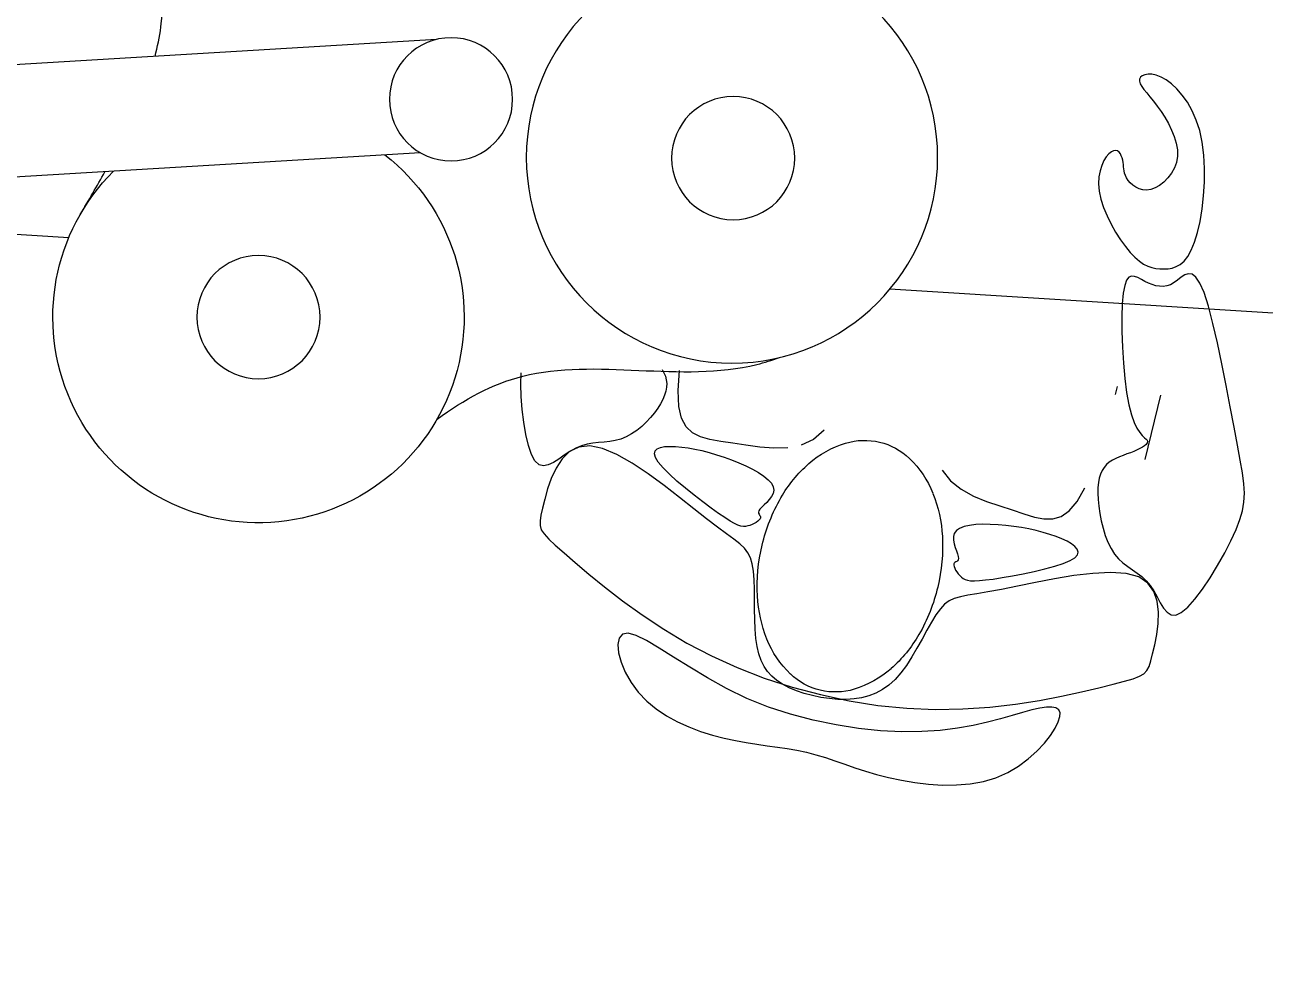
# Model space of a CAD drawing. Header units: metres. Extents: x -39 to 21688, y -24 to 9022.
# Drawn here: x 176.051 to 177.085, y 6.92 to 7.716 of the extents above; entities that cross this region are included whole.
import ezdxf

# ---------------------------------------------------------------- set-up
doc = ezdxf.new("R2010")
doc.units = ezdxf.units.M
doc.header["$MEASUREMENT"] = 0
for name, color, linetype in [('AR-MOBILIRIO', 1, 'Continuous'), ('AR-PUERTAS', 2, 'Continuous'), ('MOBILIARIO', 42, 'Continuous')]:
    doc.layers.add(name, color=color, linetype=linetype)

# ---------------------------------------------------------------- blocks, each defined once
blk = doc.blocks.new('A$C23125473')
at = {"layer": 'AR-MOBILIRIO'}
for p, q in [((2.2828, 3.201), (2.2928, 3.2036)), ((2.2928, 3.2036), (2.3034, 3.2059)), ((2.3034, 3.2059), (2.3145, 3.2078)), ((2.3145, 3.2078), (2.326, 3.2092)), ((2.326, 3.2092), (2.3376, 3.2099)), ((2.3376, 3.2099), (2.3492, 3.2098)), ((2.3492, 3.2098), (2.3607, 3.2089)), ((2.3607, 3.2089), (2.3717, 3.2069)), ((2.3717, 3.2069), (2.3822, 3.2038)), ((2.3822, 3.2038), (2.392, 3.1994)), ((2.2562, 3.1925), (2.2646, 3.1954)), ((2.2646, 3.1954), (2.2735, 3.1982)), ((2.2735, 3.1982), (2.2828, 3.201)), ((2.392, 3.1994), (2.401, 3.1941)), ((2.401, 3.1941), (2.4091, 3.188)), ((2.2164, 3.1808), (2.2244, 3.1825)), ((2.2244, 3.1825), (2.2322, 3.1846)), ((2.2322, 3.1846), (2.2401, 3.187)), ((2.2401, 3.187), (2.248, 3.1897)), ((2.248, 3.1897), (2.2562, 3.1925)), ((2.4091, 3.188), (2.4163, 3.1816)), ((2.1557, 3.1708), (2.1651, 3.1729)), ((2.1651, 3.1729), (2.1742, 3.1745)), ((2.1742, 3.1745), (2.183, 3.1759)), ((2.183, 3.1759), (2.1917, 3.1771)), ((2.1917, 3.1771), (2.2001, 3.1782)), ((2.2001, 3.1782), (2.2083, 3.1794)), ((2.2083, 3.1794), (2.2164, 3.1808)), ((2.4163, 3.1816), (2.4225, 3.175)), ((2.4225, 3.175), (2.4275, 3.1685)), ((2.1265, 3.1615), (2.1362, 3.1652)), ((2.1362, 3.1652), (2.146, 3.1683)), ((2.146, 3.1683), (2.1557, 3.1708)), ((2.2677, 3.1627), (2.249, 3.1598)), ((2.2861, 3.1646), (2.2677, 3.1627)), ((2.3037, 3.1655), (2.2861, 3.1646)), ((2.3204, 3.1654), (2.3037, 3.1655)), ((2.3358, 3.1644), (2.3204, 3.1654)), ((2.3501, 3.1626), (2.3358, 3.1644)), ((2.3632, 3.1603), (2.3501, 3.1626)), ((2.4275, 3.1685), (2.4314, 3.1625)), ((2.4314, 3.1625), (2.4341, 3.1573)), ((2.0992, 3.1464), (2.1078, 3.1521)), ((2.1078, 3.1521), (2.117, 3.1572)), ((2.117, 3.1572), (2.1265, 3.1615)), ((2.23, 3.1559), (2.2111, 3.1509)), ((2.249, 3.1598), (2.23, 3.1559)), ((2.3751, 3.1576), (2.3632, 3.1603)), ((2.3859, 3.1547), (2.3751, 3.1576)), ((2.3957, 3.1519), (2.3859, 3.1547)), ((2.4044, 3.1494), (2.3957, 3.1519)), ((2.4341, 3.1573), (2.4355, 3.1529)), ((2.4355, 3.1529), (2.4356, 3.1496)), ((2.0913, 3.1399), (2.0992, 3.1464)), ((2.1926, 3.1449), (2.1748, 3.1377)), ((2.2111, 3.1509), (2.1926, 3.1449)), ((2.2599, 3.1397), (2.2839, 3.1435)), ((2.2839, 3.1435), (2.3079, 3.1459)), ((2.3079, 3.1459), (2.3315, 3.1469)), ((2.3315, 3.1469), (2.3547, 3.1465)), ((2.3547, 3.1465), (2.377, 3.1449)), ((2.377, 3.1449), (2.3984, 3.1425)), ((2.3984, 3.1425), (2.4184, 3.1394)), ((2.412, 3.1473), (2.4044, 3.1494)), ((2.4187, 3.1458), (2.412, 3.1473)), ((2.4243, 3.145), (2.4187, 3.1458)), ((2.4288, 3.1449), (2.4243, 3.145)), ((2.4322, 3.1456), (2.4288, 3.1449)), ((2.4345, 3.1472), (2.4322, 3.1456)), ((2.4356, 3.1496), (2.4345, 3.1472)), ((2.0782, 3.1245), (2.0842, 3.1326)), ((2.0842, 3.1326), (2.0913, 3.1399)), ((2.1748, 3.1377), (2.1578, 3.1295)), ((2.216, 3.1314), (2.2099, 3.1288)), ((2.2123, 3.1283), (2.2359, 3.1346)), ((2.2225, 3.1336), (2.216, 3.1314)), ((2.2293, 3.1354), (2.2225, 3.1336)), ((2.2364, 3.1369), (2.2293, 3.1354)), ((2.2359, 3.1346), (2.2599, 3.1397)), ((2.2435, 3.1379), (2.2364, 3.1369)), ((2.2505, 3.1385), (2.2435, 3.1379)), ((2.2574, 3.1386), (2.2505, 3.1385)), ((2.264, 3.1382), (2.2574, 3.1386)), ((2.2703, 3.1372), (2.264, 3.1382)), ((2.2764, 3.1356), (2.2703, 3.1372)), ((2.2822, 3.1333), (2.2764, 3.1356)), ((2.2877, 3.1303), (2.2822, 3.1333)), ((2.4184, 3.1394), (2.4368, 3.1359)), ((2.4368, 3.1359), (2.4534, 3.1323)), ((2.4534, 3.1323), (2.4678, 3.1288)), ((2.0734, 3.116), (2.0782, 3.1245)), ((2.1418, 3.1207), (2.1271, 3.1118)), ((2.1578, 3.1295), (2.1418, 3.1207)), ((2.1667, 3.1121), (2.1892, 3.1208)), ((2.1892, 3.1208), (2.2123, 3.1283)), ((2.1996, 3.1228), (2.1955, 3.1193)), ((2.2045, 3.1259), (2.1996, 3.1228)), ((2.2099, 3.1288), (2.2045, 3.1259)), ((2.293, 3.1266), (2.2877, 3.1303)), ((2.2981, 3.122), (2.293, 3.1266)), ((2.303, 3.1165), (2.2981, 3.122)), ((2.4678, 3.1288), (2.4798, 3.1258)), ((2.4798, 3.1258), (2.4893, 3.1233)), ((2.4893, 3.1233), (2.4964, 3.1213)), ((2.4964, 3.1213), (2.5017, 3.1193)), ((2.0699, 3.1076), (2.0734, 3.116)), ((2.1271, 3.1118), (2.1136, 3.1033)), ((2.1452, 3.1024), (2.1667, 3.1121)), ((2.189, 3.1111), (2.1866, 3.1062)), ((2.1919, 3.1154), (2.189, 3.1111)), ((2.1955, 3.1193), (2.1919, 3.1154)), ((2.3076, 3.1102), (2.303, 3.1165)), ((2.3121, 3.1032), (2.3076, 3.1102)), ((2.5017, 3.1193), (2.5054, 3.1172)), ((2.5054, 3.1172), (2.508, 3.1145)), ((2.508, 3.1145), (2.5098, 3.1111)), ((2.5098, 3.1111), (2.5112, 3.1065)), ((2.0671, 3.0929), (2.0677, 3.0998)), ((2.0677, 3.0998), (2.0699, 3.1076)), ((2.1136, 3.1033), (2.1016, 3.0958)), ((2.1247, 3.0916), (2.1452, 3.1024)), ((2.1847, 3.1007), (2.1833, 3.0945)), ((2.1866, 3.1062), (2.1847, 3.1007)), ((2.3164, 3.0958), (2.3121, 3.1032)), ((2.5112, 3.1065), (2.5127, 3.1006)), ((2.5127, 3.1006), (2.5144, 3.0932)), ((2.0682, 3.0876), (2.0671, 3.0929)), ((2.0912, 3.0896), (2.0826, 3.0853)), ((2.1016, 3.0958), (2.0912, 3.0896)), ((2.1055, 3.08), (2.1247, 3.0916)), ((2.1833, 3.0945), (2.1823, 3.0877)), ((2.3206, 3.0883), (2.3164, 3.0958)), ((2.5144, 3.0932), (2.5161, 3.0846)), ((2.0711, 3.0843), (2.0682, 3.0876)), ((2.0758, 3.0834), (2.0711, 3.0843)), ((2.0826, 3.0853), (2.0758, 3.0834)), ((2.0876, 3.0682), (2.1055, 3.08)), ((2.1817, 3.08), (2.1813, 3.0719)), ((2.1823, 3.0877), (2.1817, 3.08)), ((2.3246, 3.081), (2.3206, 3.0883)), ((2.3285, 3.0742), (2.3246, 3.081)), ((2.5161, 3.0846), (2.5173, 3.0753)), ((2.1813, 3.0719), (2.1812, 3.0635)), ((2.3322, 3.0682), (2.3285, 3.0742)), ((2.5173, 3.0753), (2.5176, 3.0659)), ((2.0711, 3.0564), (2.0876, 3.0682)), ((2.1812, 3.0635), (2.1811, 3.055)), ((2.3359, 3.0631), (2.3322, 3.0682)), ((2.3394, 3.0593), (2.3359, 3.0631)), ((2.3432, 3.0565), (2.3394, 3.0593)), ((2.5176, 3.0659), (2.5166, 3.0568)), ((2.5191, 3.0581), (2.5218, 3.0625)), ((2.5218, 3.0625), (2.5248, 3.0659)), ((2.5248, 3.0659), (2.5281, 3.068)), ((2.5281, 3.068), (2.532, 3.0683)), ((2.532, 3.0683), (2.5366, 3.0663)), ((2.5366, 3.0663), (2.5419, 3.0618)), ((2.5419, 3.0618), (2.5479, 3.0551)), ((2.0562, 3.0449), (2.0711, 3.0564)), ((2.1811, 3.055), (2.181, 3.0467)), ((2.3475, 3.0544), (2.3432, 3.0565)), ((2.3526, 3.053), (2.3475, 3.0544)), ((2.3587, 3.0517), (2.3526, 3.053)), ((2.3663, 3.0505), (2.3587, 3.0517)), ((2.3755, 3.049), (2.3663, 3.0505)), ((2.3867, 3.047), (2.3755, 3.049)), ((2.5138, 3.0486), (2.5088, 3.0417)), ((2.5106, 3.0436), (2.5136, 3.0482)), ((2.5136, 3.0482), (2.5164, 3.0532)), ((2.5166, 3.0568), (2.5138, 3.0486)), ((2.5164, 3.0532), (2.5191, 3.0581)), ((2.5479, 3.0551), (2.5542, 3.0468)), ((2.0431, 3.0342), (2.0562, 3.0449)), ((2.1807, 3.0389), (2.1801, 3.0318)), ((2.181, 3.0467), (2.1807, 3.0389)), ((2.3534, 3.0367), (2.3548, 3.0378)), ((2.3548, 3.0378), (2.3565, 3.0386)), ((2.3565, 3.0386), (2.3585, 3.0393)), ((2.3585, 3.0393), (2.3611, 3.0397)), ((2.3611, 3.0397), (2.3643, 3.0398)), ((2.3643, 3.0398), (2.3684, 3.0396)), ((2.3684, 3.0396), (2.3735, 3.0391)), ((2.3735, 3.0391), (2.3799, 3.0383)), ((2.3799, 3.0383), (2.3874, 3.0371)), ((2.4001, 3.0443), (2.3867, 3.047)), ((2.415, 3.0412), (2.4001, 3.0443)), ((2.4309, 3.0382), (2.415, 3.0412)), ((2.4471, 3.0355), (2.4309, 3.0382)), ((2.5088, 3.0417), (2.5011, 3.0366)), ((2.5036, 3.0363), (2.5073, 3.0397)), ((2.5073, 3.0397), (2.5106, 3.0436)), ((2.5542, 3.0468), (2.5606, 3.0373)), ((2.0318, 3.0246), (2.0431, 3.0342)), ((2.1801, 3.0318), (2.1792, 3.0257)), ((2.347, 3.0267), (2.3473, 3.0279)), ((2.3473, 3.0279), (2.3478, 3.0293)), ((2.3478, 3.0293), (2.3486, 3.0308)), ((2.3486, 3.0308), (2.3496, 3.0324)), ((2.3496, 3.0324), (2.3508, 3.0339)), ((2.3508, 3.0339), (2.352, 3.0353)), ((2.352, 3.0353), (2.3534, 3.0367)), ((2.3874, 3.0371), (2.3959, 3.0357)), ((2.3959, 3.0357), (2.4049, 3.0339)), ((2.4049, 3.0339), (2.4141, 3.032)), ((2.4141, 3.032), (2.423, 3.0299)), ((2.423, 3.0299), (2.4312, 3.0277)), ((2.4312, 3.0277), (2.4383, 3.0253)), ((2.4629, 3.0336), (2.4471, 3.0355)), ((2.4776, 3.0329), (2.4629, 3.0336)), ((2.4906, 3.0338), (2.4776, 3.0329)), ((2.488, 3.0249), (2.4919, 3.0279)), ((2.5011, 3.0366), (2.4906, 3.0338)), ((2.4919, 3.0279), (2.4958, 3.0306)), ((2.4958, 3.0306), (2.4998, 3.0334)), ((2.4998, 3.0334), (2.5036, 3.0363)), ((2.5606, 3.0373), (2.5668, 3.027)), ((2.0224, 3.0165), (2.0318, 3.0246)), ((2.1777, 3.0206), (2.1756, 3.0164)), ((2.1792, 3.0257), (2.1777, 3.0206)), ((2.347, 3.0257), (2.347, 3.0267)), ((2.3474, 3.025), (2.347, 3.0257)), ((2.348, 3.0245), (2.3474, 3.025)), ((2.3487, 3.0241), (2.348, 3.0245)), ((2.3495, 3.0236), (2.3487, 3.0241)), ((2.3492, 3.0149), (2.3501, 3.0174)), ((2.3502, 3.0231), (2.3495, 3.0236)), ((2.3501, 3.0174), (2.3508, 3.0195)), ((2.3507, 3.0223), (2.3502, 3.0231)), ((2.3509, 3.0211), (2.3507, 3.0223)), ((2.3508, 3.0195), (2.3509, 3.0211)), ((2.4383, 3.0253), (2.4439, 3.023)), ((2.4439, 3.023), (2.4478, 3.0206)), ((2.4478, 3.0206), (2.45, 3.0182)), ((2.45, 3.0182), (2.4506, 3.0158)), ((2.4781, 3.013), (2.481, 3.0177)), ((2.481, 3.0177), (2.4844, 3.0216)), ((2.4844, 3.0216), (2.488, 3.0249)), ((2.5668, 3.027), (2.5727, 3.0166)), ((2.0097, 3.005), (2.0151, 3.01)), ((2.0151, 3.01), (2.0224, 3.0165)), ((2.1689, 3.0091), (2.1639, 3.0052)), ((2.1727, 3.0127), (2.1689, 3.0091)), ((2.1756, 3.0164), (2.1727, 3.0127)), ((2.3468, 3.006), (2.3474, 3.009)), ((2.3474, 3.009), (2.3483, 3.012)), ((2.3483, 3.012), (2.3492, 3.0149)), ((2.4414, 3.0069), (2.4371, 3.0048)), ((2.4451, 3.009), (2.4414, 3.0069)), ((2.448, 3.0112), (2.4451, 3.009)), ((2.4499, 3.0135), (2.448, 3.0112)), ((2.4506, 3.0158), (2.4499, 3.0135)), ((2.4732, 3.002), (2.4755, 3.0077)), ((2.4755, 3.0077), (2.4781, 3.013)), ((2.5727, 3.0166), (2.5779, 3.0065)), ((2.0024, 2.9937), (2.0035, 2.9972)), ((2.0035, 2.9972), (2.0059, 3.0008)), ((2.0059, 3.0008), (2.0097, 3.005)), ((2.1578, 3.0007), (2.1502, 2.9952)), ((2.1639, 3.0052), (2.1578, 3.0007)), ((2.3468, 3.003), (2.3468, 3.006)), ((2.3475, 3.0003), (2.3468, 3.003)), ((2.3492, 2.998), (2.3475, 3.0003)), ((2.3519, 2.9961), (2.3492, 2.998)), ((2.4097, 2.9966), (2.4034, 2.9955)), ((2.4158, 2.998), (2.4097, 2.9966)), ((2.4216, 2.9995), (2.4158, 2.998)), ((2.4271, 3.0011), (2.4216, 2.9995)), ((2.4323, 3.0029), (2.4271, 3.0011)), ((2.4371, 3.0048), (2.4323, 3.0029)), ((2.4714, 2.9959), (2.4732, 3.002)), ((2.5779, 3.0065), (2.5822, 2.9971)), ((2.5822, 2.9971), (2.5854, 2.9888)), ((2.0024, 2.9898), (2.0024, 2.9937)), ((2.0031, 2.9851), (2.0024, 2.9898)), ((2.1411, 2.9883), (2.1304, 2.9799)), ((2.1502, 2.9952), (2.1411, 2.9883)), ((2.1564, 2.9872), (2.1512, 2.9836)), ((2.1608, 2.99), (2.1564, 2.9872)), ((2.1644, 2.992), (2.1608, 2.99)), ((2.1673, 2.9934), (2.1644, 2.992)), ((2.1698, 2.9942), (2.1673, 2.9934)), ((2.1719, 2.9945), (2.1698, 2.9942)), ((2.1737, 2.9945), (2.1719, 2.9945)), ((2.1755, 2.9941), (2.1737, 2.9945)), ((2.1773, 2.9936), (2.1755, 2.9941)), ((2.1791, 2.9929), (2.1773, 2.9936)), ((2.1808, 2.992), (2.1791, 2.9929)), ((2.1824, 2.9911), (2.1808, 2.992)), ((2.1838, 2.9901), (2.1824, 2.9911)), ((2.1849, 2.9891), (2.1838, 2.9901)), ((2.1857, 2.9881), (2.1849, 2.9891)), ((2.1861, 2.9873), (2.1857, 2.9881)), ((2.1858, 2.9857), (2.1861, 2.9865)), ((2.1861, 2.9865), (2.1861, 2.9873)), ((2.3557, 2.9946), (2.3519, 2.9961)), ((2.3602, 2.9936), (2.3557, 2.9946)), ((2.3655, 2.993), (2.3602, 2.9936)), ((2.3713, 2.9927), (2.3655, 2.993)), ((2.3775, 2.9928), (2.3713, 2.9927)), ((2.384, 2.9931), (2.3775, 2.9928)), ((2.3905, 2.9937), (2.384, 2.9931)), ((2.397, 2.9945), (2.3905, 2.9937)), ((2.4034, 2.9955), (2.397, 2.9945)), ((2.4054, 2.984), (2.4142, 2.9867)), ((2.4142, 2.9867), (2.4222, 2.9883)), ((2.4222, 2.9883), (2.4296, 2.9883)), ((2.4296, 2.9883), (2.4365, 2.9862)), ((2.4365, 2.9862), (2.4432, 2.9815)), ((2.4687, 2.9836), (2.4699, 2.9898)), ((2.4699, 2.9898), (2.4714, 2.9959)), ((2.5854, 2.9888), (2.5876, 2.9814)), ((2.0045, 2.9792), (2.0031, 2.9851)), ((2.0063, 2.9718), (2.0045, 2.9792)), ((2.1304, 2.9799), (2.1185, 2.9704)), ((2.145, 2.9792), (2.138, 2.974)), ((2.1512, 2.9836), (2.145, 2.9792)), ((2.1844, 2.9825), (2.1845, 2.9835)), ((2.1847, 2.9814), (2.1844, 2.9825)), ((2.1845, 2.9835), (2.1849, 2.9843)), ((2.1856, 2.9801), (2.1847, 2.9814)), ((2.1849, 2.9843), (2.1853, 2.985)), ((2.1853, 2.985), (2.1858, 2.9857)), ((2.1871, 2.9784), (2.1856, 2.9801)), ((2.189, 2.9766), (2.1871, 2.9784)), ((2.1912, 2.9745), (2.189, 2.9766)), ((2.3743, 2.9737), (2.3853, 2.9774)), ((2.3853, 2.9774), (2.3958, 2.9808)), ((2.3958, 2.9808), (2.4054, 2.984)), ((2.4432, 2.9815), (2.4497, 2.9737)), ((2.4673, 2.972), (2.4679, 2.9776)), ((2.4679, 2.9776), (2.4687, 2.9836)), ((2.5876, 2.9814), (2.5888, 2.9742)), ((2.0087, 2.9633), (2.0063, 2.9718)), ((2.1185, 2.9704), (2.1057, 2.9604)), ((2.1308, 2.9684), (2.1235, 2.9626)), ((2.138, 2.974), (2.1308, 2.9684)), ((2.1933, 2.9722), (2.1912, 2.9745)), ((2.1952, 2.9697), (2.1933, 2.9722)), ((2.1966, 2.9671), (2.1952, 2.9697)), ((2.1971, 2.9644), (2.1966, 2.9671)), ((2.3532, 2.9636), (2.3634, 2.9692)), ((2.3634, 2.9692), (2.3743, 2.9737)), ((2.4497, 2.9737), (2.4562, 2.9623)), ((2.4671, 2.9668), (2.4673, 2.972)), ((2.4671, 2.9622), (2.4671, 2.9668)), ((2.5891, 2.9669), (2.5887, 2.959)), ((2.5888, 2.9742), (2.5891, 2.9669)), ((2.0118, 2.9545), (2.0087, 2.9633)), ((2.1057, 2.9604), (2.0924, 2.9507)), ((2.1165, 2.9567), (2.1102, 2.951)), ((2.1235, 2.9626), (2.1165, 2.9567)), ((2.1889, 2.9527), (2.1925, 2.9556)), ((2.1925, 2.9556), (2.1952, 2.9586)), ((2.1952, 2.9586), (2.1967, 2.9615)), ((2.1967, 2.9615), (2.1971, 2.9644)), ((2.3373, 2.9476), (2.3443, 2.9565)), ((2.3443, 2.9565), (2.3532, 2.9636)), ((2.4675, 2.958), (2.4671, 2.9622)), ((2.4682, 2.9542), (2.4675, 2.958)), ((2.5887, 2.959), (2.5875, 2.95)), ((2.0158, 2.946), (2.0118, 2.9545)), ((2.0208, 2.9383), (2.0158, 2.946)), ((2.0924, 2.9507), (2.0792, 2.9419)), ((2.1049, 2.9457), (2.1009, 2.941)), ((2.1102, 2.951), (2.1049, 2.9457)), ((2.1738, 2.9441), (2.1794, 2.9469)), ((2.1794, 2.9469), (2.1844, 2.9497)), ((2.1844, 2.9497), (2.1889, 2.9527)), ((2.4692, 2.9509), (2.4682, 2.9542)), ((2.4706, 2.9479), (2.4692, 2.9509)), ((2.4722, 2.9453), (2.4706, 2.9479)), ((2.4742, 2.943), (2.4722, 2.9453)), ((2.5875, 2.95), (2.5857, 2.9394)), ((1.9952, 2.9345), (1.9927, 2.927)), ((1.9982, 2.94), (1.9952, 2.9345)), ((2.0016, 2.9431), (1.9982, 2.94)), ((2.0053, 2.944), (2.0016, 2.9431)), ((2.0093, 2.9433), (2.0053, 2.944)), ((2.0135, 2.9413), (2.0093, 2.9433)), ((2.018, 2.9385), (2.0135, 2.9413)), ((2.0226, 2.9352), (2.018, 2.9385)), ((2.027, 2.9322), (2.0208, 2.9383)), ((2.0273, 2.932), (2.0226, 2.9352)), ((2.0664, 2.9346), (2.0544, 2.9296)), ((2.0792, 2.9419), (2.0664, 2.9346)), ((2.0986, 2.9371), (2.0977, 2.934)), ((2.1009, 2.941), (2.0986, 2.9371)), ((2.1434, 2.933), (2.1495, 2.9348)), ((2.1495, 2.9348), (2.1557, 2.9368)), ((2.1557, 2.9368), (2.1618, 2.939)), ((2.1618, 2.939), (2.1679, 2.9415)), ((2.1679, 2.9415), (2.1738, 2.9441)), ((2.4766, 2.941), (2.4742, 2.943)), ((2.4792, 2.9393), (2.4766, 2.941)), ((2.4821, 2.9378), (2.4792, 2.9393)), ((2.485, 2.9365), (2.4821, 2.9378)), ((2.4881, 2.9353), (2.485, 2.9365)), ((2.4912, 2.9341), (2.4881, 2.9353)), ((2.5066, 2.9387), (2.5194, 2.8852)), ((2.5857, 2.9394), (2.5834, 2.9267)), ((1.9927, 2.927), (1.9905, 2.9179)), ((2.0346, 2.9284), (2.027, 2.9322)), ((2.0321, 2.9292), (2.0273, 2.932)), ((2.0369, 2.9273), (2.0321, 2.9292)), ((2.0438, 2.9273), (2.0346, 2.9284)), ((2.0416, 2.926), (2.0369, 2.9273)), ((2.0464, 2.9252), (2.0416, 2.926)), ((2.0544, 2.9296), (2.0438, 2.9273)), ((2.0511, 2.9247), (2.0464, 2.9252)), ((2.0558, 2.9243), (2.0511, 2.9247)), ((2.0605, 2.9238), (2.0558, 2.9243)), ((2.0977, 2.934), (2.0982, 2.9316)), ((2.0982, 2.9316), (2.0999, 2.9299)), ((2.0999, 2.9299), (2.1027, 2.9287)), ((2.1027, 2.9287), (2.1062, 2.928)), ((2.1062, 2.928), (2.1105, 2.9278)), ((2.1105, 2.9278), (2.1152, 2.9279)), ((2.1152, 2.9279), (2.1204, 2.9284)), ((2.1204, 2.9284), (2.1258, 2.9291)), ((2.1258, 2.9291), (2.1315, 2.9301)), ((2.1315, 2.9301), (2.1373, 2.9314)), ((2.1373, 2.9314), (2.1434, 2.933)), ((2.1629, 2.9252), (2.1529, 2.9237)), ((2.1738, 2.9269), (2.1629, 2.9252)), ((2.1854, 2.9285), (2.1738, 2.9269)), ((2.1971, 2.9294), (2.1854, 2.9285)), ((2.2087, 2.929), (2.1971, 2.9294)), ((2.2301, 2.922), (2.2198, 2.9268)), ((2.4942, 2.9331), (2.4912, 2.9341)), ((2.497, 2.932), (2.4942, 2.9331)), ((2.4997, 2.9308), (2.497, 2.932)), ((2.5021, 2.9297), (2.4997, 2.9308)), ((2.5042, 2.9285), (2.5021, 2.9297)), ((2.506, 2.9273), (2.5042, 2.9285)), ((2.5073, 2.9262), (2.506, 2.9273)), ((2.5081, 2.925), (2.5073, 2.9262)), ((2.5084, 2.9239), (2.5081, 2.925)), ((2.5834, 2.9267), (2.5806, 2.9117)), ((1.9905, 2.9179), (1.9888, 2.9077)), ((2.0651, 2.923), (2.0605, 2.9238)), ((2.0697, 2.9217), (2.0651, 2.923)), ((2.0742, 2.9199), (2.0697, 2.9217)), ((2.0787, 2.9174), (2.0742, 2.9199)), ((2.083, 2.9145), (2.0787, 2.9174)), ((2.0871, 2.9112), (2.083, 2.9145)), ((2.1294, 2.9166), (2.1242, 2.9116)), ((2.136, 2.9199), (2.1294, 2.9166)), ((2.1439, 2.9221), (2.136, 2.9199)), ((2.1529, 2.9237), (2.1439, 2.9221)), ((2.2391, 2.9142), (2.2301, 2.922)), ((2.4996, 2.9128), (2.5019, 2.9163)), ((2.5019, 2.9163), (2.504, 2.9188)), ((2.504, 2.9188), (2.5058, 2.9206)), ((2.5058, 2.9206), (2.5073, 2.9218)), ((2.5073, 2.9218), (2.5082, 2.9228)), ((2.5082, 2.9228), (2.5084, 2.9239)), ((1.9888, 2.9077), (1.9876, 2.897)), ((2.0909, 2.9076), (2.0871, 2.9112)), ((2.0945, 2.9038), (2.0909, 2.9076)), ((2.0977, 2.8999), (2.0945, 2.9038)), ((2.1203, 2.9044), (2.1181, 2.8945)), ((2.1242, 2.9116), (2.1203, 2.9044)), ((2.495, 2.9016), (2.4972, 2.908)), ((2.4972, 2.908), (2.4996, 2.9128)), ((2.5806, 2.9117), (2.5774, 2.8949)), ((1.9876, 2.897), (1.9868, 2.8862)), ((2.1005, 2.8961), (2.0977, 2.8999)), ((2.1028, 2.8924), (2.1005, 2.8961)), ((2.1181, 2.8945), (2.1174, 2.8813)), ((2.491, 2.883), (2.4928, 2.8933)), ((2.4928, 2.8933), (2.495, 2.9016)), ((2.5774, 2.8949), (2.574, 2.8771)), ((1.9868, 2.8862), (1.9865, 2.8759)), ((2.1047, 2.8887), (2.1028, 2.8924)), ((2.1062, 2.8852), (2.1047, 2.8887)), ((2.1072, 2.8818), (2.1062, 2.8852)), ((2.4817, 2.8847), (2.4833, 2.878)), ((2.4895, 2.8712), (2.491, 2.883)), ((1.9865, 2.8759), (1.9866, 2.8665)), ((2.1078, 2.8785), (2.1072, 2.8818)), ((2.1076, 2.8723), (2.1079, 2.8754)), ((2.1079, 2.8754), (2.1078, 2.8785)), ((2.1174, 2.8813), (2.1185, 2.8646)), ((2.574, 2.8771), (2.5704, 2.8591)), ((2.1041, 2.8638), (2.1056, 2.8665)), ((2.1056, 2.8665), (2.1068, 2.8694)), ((2.1068, 2.8694), (2.1076, 2.8723)), ((2.4884, 2.8584), (2.4895, 2.8712)), ((2.4876, 2.8452), (2.4884, 2.8584)), ((2.5704, 2.8591), (2.5667, 2.8416)), ((2.4871, 2.8322), (2.4876, 2.8452)), ((2.5667, 2.8416), (2.5629, 2.8254)), ((2.4871, 2.82), (2.4871, 2.8322)), ((2.5629, 2.8254), (2.5591, 2.8112)), ((2.4874, 2.8092), (2.4871, 2.82)), ((2.5591, 2.8112), (2.5555, 2.7998)), ((2.4882, 2.8003), (2.4874, 2.8092)), ((2.4894, 2.7938), (2.4882, 2.8003)), ((2.491, 2.7895), (2.4894, 2.7938)), ((2.5062, 2.7904), (2.5033, 2.7888)), ((2.5092, 2.7919), (2.5062, 2.7904)), ((2.5123, 2.7931), (2.5092, 2.7919)), ((2.5153, 2.794), (2.5123, 2.7931)), ((2.5184, 2.7945), (2.5153, 2.794)), ((2.5215, 2.7946), (2.5184, 2.7945)), ((2.5245, 2.7942), (2.5215, 2.7946)), ((2.5276, 2.7932), (2.5245, 2.7942)), ((2.5306, 2.7915), (2.5276, 2.7932)), ((2.5335, 2.7894), (2.5306, 2.7915)), ((2.552, 2.7919), (2.5487, 2.7869)), ((2.5555, 2.7998), (2.552, 2.7919)), ((2.493, 2.787), (2.491, 2.7895)), ((2.4952, 2.786), (2.493, 2.787)), ((2.4977, 2.7863), (2.4952, 2.786)), ((2.5004, 2.7873), (2.4977, 2.7863)), ((2.5033, 2.7888), (2.5004, 2.7873)), ((2.5121, 2.779), (2.5154, 2.7797)), ((2.5154, 2.7797), (2.5188, 2.7801)), ((2.5188, 2.7801), (2.5221, 2.7801)), ((2.5221, 2.7801), (2.5255, 2.7799)), ((2.5255, 2.7799), (2.5289, 2.7793)), ((2.5365, 2.787), (2.5335, 2.7894)), ((2.5394, 2.7851), (2.5365, 2.787)), ((2.5424, 2.7841), (2.5394, 2.7851)), ((2.5455, 2.7845), (2.5424, 2.7841)), ((2.5487, 2.7869), (2.5455, 2.7845)), ((2.4941, 2.7663), (2.498, 2.7704)), ((2.498, 2.7704), (2.5017, 2.7736)), ((2.5017, 2.7736), (2.5052, 2.776)), ((2.5052, 2.776), (2.5087, 2.7778)), ((2.5087, 2.7778), (2.5121, 2.779)), ((2.5289, 2.7793), (2.5323, 2.7781)), ((2.5323, 2.7781), (2.5356, 2.7763)), ((2.5356, 2.7763), (2.5389, 2.7735)), ((2.5389, 2.7735), (2.542, 2.7696)), ((2.542, 2.7696), (2.5449, 2.7645)), ((2.4859, 2.7557), (2.49, 2.7614)), ((2.49, 2.7614), (2.4941, 2.7663)), ((2.5449, 2.7645), (2.5476, 2.7579)), ((2.4782, 2.7428), (2.4819, 2.7495)), ((2.4819, 2.7495), (2.4859, 2.7557)), ((2.5476, 2.7579), (2.55, 2.7498)), ((2.55, 2.7498), (2.5522, 2.7405)), ((2.4748, 2.7359), (2.4782, 2.7428)), ((2.5522, 2.7405), (2.5539, 2.7301)), ((2.4696, 2.722), (2.4719, 2.7289)), ((2.4719, 2.7289), (2.4748, 2.7359)), ((2.5539, 2.7301), (2.5552, 2.7191)), ((1.9026, 2.6833), (1.3367, 2.7175)), ((2.4682, 2.7154), (2.4696, 2.722)), ((2.5552, 2.7191), (2.5559, 2.7077)), ((2.4677, 2.7092), (2.4682, 2.7154)), ((2.4679, 2.7035), (2.4677, 2.7092)), ((2.4941, 2.7085), (2.4924, 2.7064)), ((2.4962, 2.7104), (2.4941, 2.7085)), ((2.4987, 2.7121), (2.4962, 2.7104)), ((2.5014, 2.7133), (2.4987, 2.7121)), ((2.5044, 2.7142), (2.5014, 2.7133)), ((2.5076, 2.7144), (2.5044, 2.7142)), ((2.5111, 2.7138), (2.5076, 2.7144)), ((2.5148, 2.7125), (2.5111, 2.7138)), ((2.5185, 2.7105), (2.5148, 2.7125)), ((2.5221, 2.7077), (2.5185, 2.7105)), ((2.5254, 2.7043), (2.5221, 2.7077)), ((2.5559, 2.7077), (2.556, 2.6963)), ((2.4689, 2.6983), (2.4679, 2.7035)), ((2.4703, 2.6938), (2.4689, 2.6983)), ((2.4886, 2.6967), (2.4885, 2.6949)), ((2.4889, 2.6985), (2.4886, 2.6967)), ((2.4893, 2.7004), (2.4889, 2.6985)), ((2.49, 2.7023), (2.4893, 2.7004)), ((2.491, 2.7043), (2.49, 2.7023)), ((2.4924, 2.7064), (2.491, 2.7043)), ((2.5284, 2.7004), (2.5254, 2.7043)), ((2.5308, 2.696), (2.5284, 2.7004)), ((2.4721, 2.6899), (2.4703, 2.6938)), ((2.4741, 2.6866), (2.4721, 2.6899)), ((2.4763, 2.6842), (2.4741, 2.6866)), ((2.4873, 2.6876), (2.4866, 2.6858)), ((2.4878, 2.6894), (2.4873, 2.6876)), ((2.4881, 2.6913), (2.4878, 2.6894)), ((2.4883, 2.6931), (2.4881, 2.6913)), ((2.4885, 2.6949), (2.4883, 2.6931)), ((2.5325, 2.6913), (2.5308, 2.696)), ((2.5334, 2.6862), (2.5325, 2.6913)), ((2.556, 2.6963), (2.5554, 2.6852)), ((2.4783, 2.6825), (2.4763, 2.6842)), ((2.4802, 2.6816), (2.4783, 2.6825)), ((2.4819, 2.6814), (2.4802, 2.6816)), ((2.4834, 2.6818), (2.4819, 2.6814)), ((2.4847, 2.6828), (2.4834, 2.6818)), ((2.4858, 2.6841), (2.4847, 2.6828)), ((2.4866, 2.6858), (2.4858, 2.6841)), ((2.5324, 2.6754), (2.5333, 2.6809)), ((2.5333, 2.6809), (2.5334, 2.6862)), ((2.5554, 2.6852), (2.554, 2.6746)), ((2.5285, 2.6644), (2.5307, 2.6699)), ((2.5307, 2.6699), (2.5324, 2.6754)), ((2.554, 2.6746), (2.5519, 2.6649)), ((2.5229, 2.6538), (2.5258, 2.659)), ((2.5258, 2.659), (2.5285, 2.6644)), ((2.549, 2.6562), (2.5455, 2.6483)), ((2.5519, 2.6649), (2.549, 2.6562)), ((2.5165, 2.6445), (2.5197, 2.649)), ((2.5197, 2.649), (2.5229, 2.6538)), ((2.5455, 2.6483), (2.5416, 2.6413)), ((2.5078, 2.6335), (2.5105, 2.6368)), ((2.5105, 2.6368), (2.5134, 2.6404)), ((2.5134, 2.6404), (2.5165, 2.6445)), ((2.5373, 2.6353), (2.5329, 2.6301)), ((2.5416, 2.6413), (2.5373, 2.6353)), ((2.5017, 2.6238), (2.5024, 2.6258)), ((2.5024, 2.6258), (2.5037, 2.6281)), ((2.5037, 2.6281), (2.5055, 2.6306)), ((2.5055, 2.6306), (2.5078, 2.6335)), ((2.5284, 2.6259), (2.5239, 2.6227)), ((2.5329, 2.6301), (2.5284, 2.6259)), ((1.9163, 2.5889), (1.3311, 2.6243)), ((2.5017, 2.6221), (2.5017, 2.6238)), ((2.5025, 2.6205), (2.5017, 2.6221)), ((2.504, 2.6192), (2.5025, 2.6205)), ((2.5061, 2.6183), (2.504, 2.6192)), ((2.5089, 2.6179), (2.5061, 2.6183)), ((2.5121, 2.618), (2.5089, 2.6179)), ((2.5157, 2.6188), (2.5121, 2.618)), ((2.5197, 2.6203), (2.5157, 2.6188)), ((2.5239, 2.6227), (2.5197, 2.6203))]:
    blk.add_line(p, q, dxfattribs=at)
for points in [[(2.2827, 1.7573), (3.3963, 1.827), (3.3315, 2.8618), (2.2939, 2.7969)], [(1.6099, 2.7541), (1.2618, 2.7323), (1.3065, 2.0187)]]:
    blk.add_lwpolyline(points, dxfattribs=at)
for centre, radius in [((1.7679, 2.8202), 0.0513), ((2.1623, 2.6872), 0.1713), ((2.1633, 2.6878), 0.0513), ((1.9283, 2.6388), 0.0513)]:
    blk.add_circle(centre, radius, dxfattribs=at)
for centre, radius, start, end in [((2.2484, 3.0783), 0.0541, 103.44, 133.7798), ((2.2484, 3.0783), 0.0541, 73.1001, 103.44), ((2.24, 3.0505), 0.0831, 48.7274, 73.1001), ((2.2685, 3.0574), 0.0831, 133.7798, 158.1525), ((2.2213, 3.0292), 0.1114, 29.7781, 48.7274), ((2.2948, 3.0468), 0.1114, 158.1525, 177.1018), ((2.1882, 3.0103), 0.1496, 13.44, 29.7781), ((2.3329, 3.0449), 0.1496, 177.1018, 193.44), ((2.1882, 3.0103), 0.1496, 357.1018, 13.44), ((2.3329, 3.0449), 0.1496, 193.44, 209.7781), ((2.2263, 3.0084), 0.1114, 338.1525, 357.1018), ((1.7679, 2.8202), 0.1713, 307.9216, 225.1546), ((2.2998, 3.0259), 0.1114, 209.7781, 228.7274), ((2.2526, 2.9978), 0.0831, 313.7798, 338.1525), ((2.2811, 3.0046), 0.0831, 228.7274, 253.1001), ((2.2727, 2.9769), 0.0541, 283.44, 313.7798), ((2.2727, 2.9769), 0.0541, 253.1001, 283.44)]:
    blk.add_arc(centre, radius, start, end, dxfattribs=at)
for points, knots in [([(1.9168, 2.9051), (1.9392, 2.8888), (2.0182, 2.845), (2.1274, 2.8773), (2.1956, 2.8561), (2.2018, 2.8539)], [0.046601, 0.046601, 0.046601, 0.046601, 0.0900895, 0.1933687, 0.2037729, 0.2037729, 0.2037729, 0.2037729]), ([(1.6817, 2.6031), (1.6838, 2.595), (1.6961, 2.5346), (1.6789, 2.4583), (1.6927, 2.3952), (1.6952, 2.3854)], [0.0763923, 0.0763923, 0.0763923, 0.0763923, 0.0899058, 0.1763198, 0.1924471, 0.1924471, 0.1924471, 0.1924471])]:
    blk.add_open_spline(points, degree=3, knots=knots, dxfattribs=at)
blk.add_open_spline([(1.6195, 2.7347), (1.6264, 2.7229), (1.6334, 2.7111), (1.64, 2.6992)], degree=3, dxfattribs=at)

msp = doc.modelspace()

# ---------------------------------------------------------------- linework, layer by layer
at = {"layer": 'AR-PUERTAS'}
for centre in [(217.14832, 28.38769), (164.88265, 27.62249)]:
    msp.add_circle(centre, 40.08066, dxfattribs=at)

# ---------------------------------------------------------------- block references
at = {"layer": 'MOBILIARIO', "xscale": -1, "rotation": 180}
msp.add_blockref('A$C23125473', (174.47815, 10.29274), dxfattribs=at)

doc.saveas('drawing.dxf')
